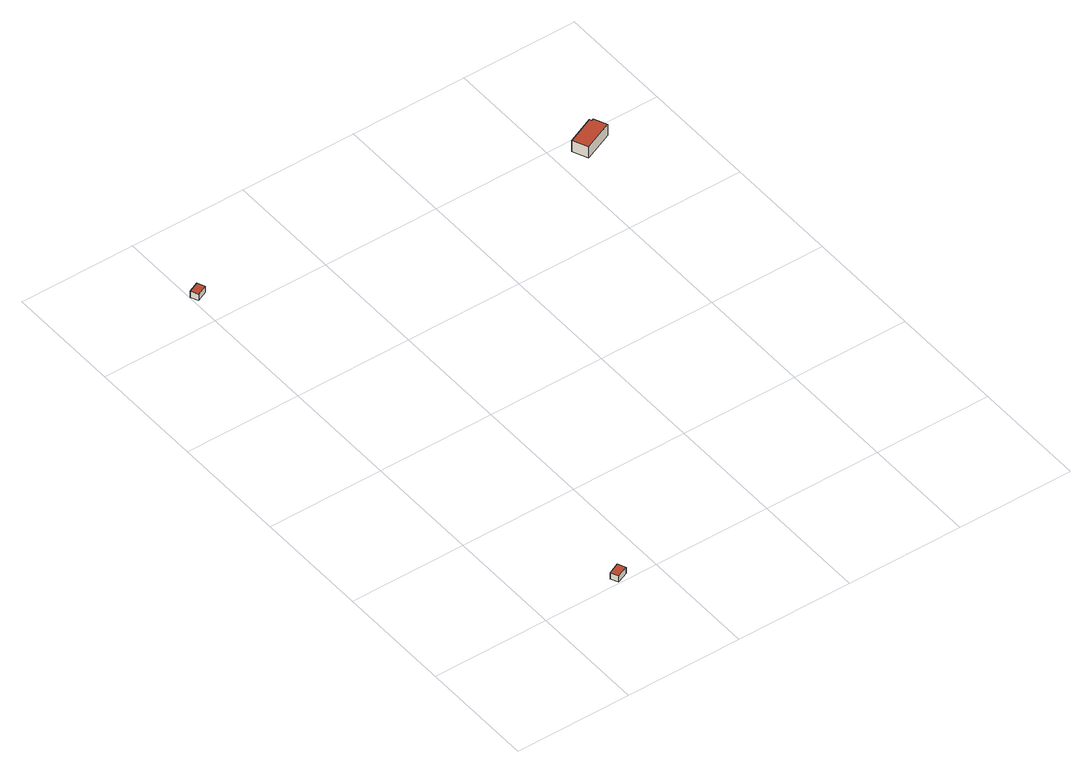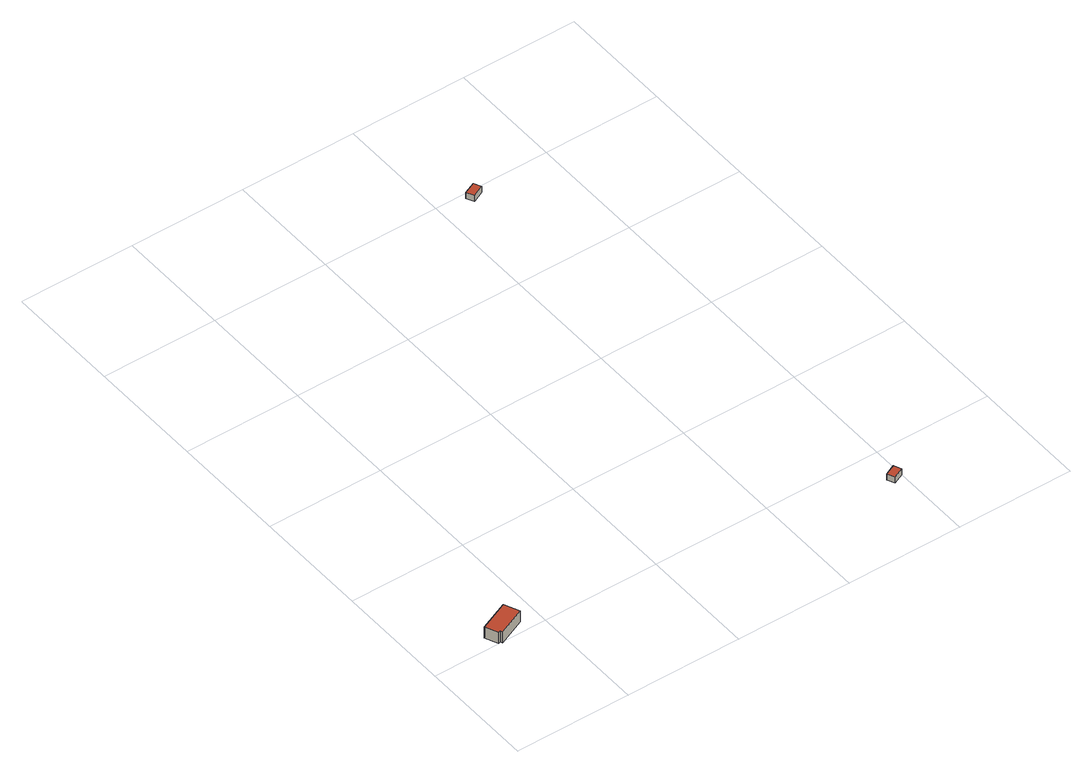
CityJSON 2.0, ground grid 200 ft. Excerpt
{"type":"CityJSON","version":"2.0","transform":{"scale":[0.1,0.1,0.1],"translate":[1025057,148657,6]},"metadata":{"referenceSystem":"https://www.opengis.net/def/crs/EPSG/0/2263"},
"CityObjects":{
"building1":{"type":"Building","attributes":{"name":"Bldg_1511014393","BIN":"4529438"},"geometry":[{"type":"MultiSurface","lod":"2","boundaries":[[[0,1,2,3]],[[4,5,6,7]],[[0,3,7,6]],[[1,0,6,5]],[[2,1,5,4]],[[3,2,4,7]]],"semantics":{"surfaces":[{"type":"RoofSurface","BIN":"4529438"},{"type":"GroundSurface"},{"type":"WallSurface"}],"values":[0,1,2,2,2,2]}}]},
"building2":{"type":"Building","attributes":{"name":"Bldg_1511015795","BIN":"4517660"},"geometry":[{"type":"MultiSurface","lod":"2","boundaries":[[[8,9,10,11]],[[12,13,14,15]],[[8,11,15,14]],[[9,8,14,13]],[[10,9,13,12]],[[11,10,12,15]]],"semantics":{"surfaces":[{"type":"RoofSurface","BIN":"4517660"},{"type":"GroundSurface"},{"type":"WallSurface"}],"values":[0,1,2,2,2,2]}}]},
"building3":{"type":"Building","attributes":{"name":"Bldg_1210001265","BIN":"4305830"},"geometry":[{"type":"MultiSurface","lod":"2","boundaries":[[[16,17,18,19,20,21]],[[22,23,24,25,26,27]],[[17,16,27,26]],[[18,17,26,25]],[[19,18,25,24]],[[20,19,24,23]],[[21,20,23,22]],[[16,21,22,27]]],"semantics":{"surfaces":[{"type":"RoofSurface","BIN":"4305830"},{"type":"GroundSurface"},{"type":"WallSurface"}],"values":[0,1,2,2,2,2,2,2]}}]}
},
"vertices":[
[1469,227,142],[1269,137,142],[1328,5,142],[1528,95,142],[1328,5,24],[1269,137,24],[1469,227,24],[1528,95,24],
[188,8689,138],[9,8608,138],[65,8484,138],[244,8565,138],[65,8484,12],[9,8608,12],[188,8689,12],[244,8565,12],
[6786,8010,221],[6312,7800,221],[6425,7545,221],[6934,7770,221],[6837,7987,221],[6803,7972,221],[6803,7972,5],[6837,7987,5],[6934,7770,5],[6425,7545,5],[6312,7800,5],[6786,8010,5]
]}
